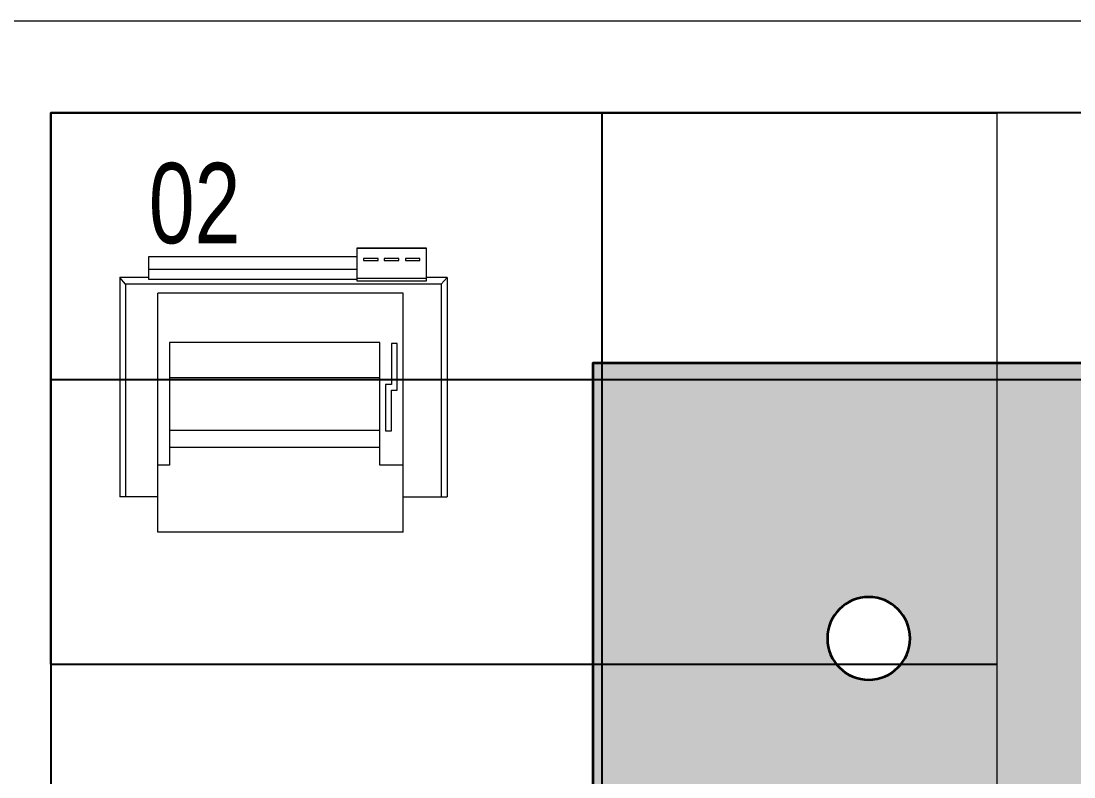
# Model space of a CAD drawing. Extents: x -12260 to 184725, y -29287 to 19916.
# Drawn here: x 38543 to 39690, y -3533 to -2710 of the extents above; entities that cross this region are included whole.
import ezdxf
from ezdxf import colors
from ezdxf.entities.mleader import LeaderData, LeaderLine
from ezdxf.enums import TextEntityAlignment as Align
from ezdxf.math import Vec2, Vec3

# ---------------------------------------------------------------- set-up
doc = ezdxf.new("R2010")
doc.units = 0
doc.header["$LTSCALE"] = 0.25
doc.linetypes.add('DASHDOT', pattern=[25.4, 12.7, -6.35, 0, -6.35])
for name, color, linetype, lineweight in [('01-First Floor-FUR$0$72_EGR_EQP_TAG', 142, 'Continuous', 5), ('01-First Floor-FUR$0$LOADING', 253, 'Continuous', 5), ('01-First Floor-FUR$0$Walls', 251, 'Continuous', 5), ('E-LITE-CIRC-NUMB', 6, 'Continuous', 25), ('E-LITE-CLNG', 150, 'Continuous', 35), ('E-LITE-CLNG-CNDT', 6, 'DASHDOT', 35), ('E-LITE-CTRL', 6, 'Continuous', 25), ('E-LITE-IDEN', 6, 'Continuous', 25), ('E-LITE-TEXT', 6, 'Continuous', 25)]:
    doc.layers.add(name, color=color, linetype=linetype, lineweight=lineweight)
doc.layers.add('01-First Floor-FUR$0$FALSE CEILING', color=251, linetype='Continuous')
doc.styles.add('01-First Floor-FUR$0$X3G_ENTITY_257CFD', font='swisscl.ttf', dxfattribs={"height": 200})
doc.styles.add('DC_Elc_Romans', font='elc_romans.shx', dxfattribs={"width": 0.7})
doc.styles.add('DC_SIMPLEX', font='SIMPLEX.shx', dxfattribs={"width": 0.7})

# ---------------------------------------------------------------- blocks, each defined once
blk = doc.blocks.new('*U215')
h = blk.add_hatch(color=254)
h.dxf.hatch_style = 1
h.paths.add_polyline_path([(-300, 300), (-300, -300), (300, -300), (300, 300)])
edge = h.paths.add_edge_path(flags=16)
edge.add_arc((0, 0), 45, 0, 360)
blk.add_lwpolyline([(-300, 300), (-300, -300), (300, -300), (300, 300)], close=True)
blk.add_circle((0, 0), 45)
at = {"layer": 'E-LITE-CIRC-NUMB', "style": 'DC_SIMPLEX', "width": 0.7, "flags": 8}
blk.add_attdef('CIRCUIT', text='', height=200, rotation=0, dxfattribs=at).set_placement((-473.9, 300), align=Align.RIGHT)
at = {"layer": 'E-LITE-CTRL', "style": 'DC_SIMPLEX', "width": 0.7, "flags": 8}
blk.add_attdef('CONTROL', (1118.9, -935), '', height=200, rotation=360, dxfattribs=at)
at = {"layer": 'E-LITE-IDEN', "style": 'DC_SIMPLEX', "width": 0.7, "flags": 8}
blk.add_attdef('TYPE', (460.4, 457.6), '', height=200, rotation=360, dxfattribs=at)
blk = doc.blocks.new('DC_Arrow-ArrowEllipse')
at = {"color": 0}
blk.add_ellipse((0, 0), major_axis=(0.4, 0), ratio=0.4, dxfattribs=at)
at = {"color": 0, "ltscale": 0.5}
blk.add_solid([(-1.4, 0.1667), (-0.4, 0), (-1.4, -0.1667)], dxfattribs=at)
blk = doc.blocks.new('01-First Floor-FUR$0$ITPPLT2C-P')
at = {"color": 0}
for p, q in [((0.0229, 0.0318), (0.2618, 0.0318)), ((0.0304, 0.0256), (0.0229, 0.0318)), ((0.0229, 0), (0.0229, 0.0318)), ((0.0304, -0.3182), (0.0304, 0.0256)), ((0.0304, 0.0256), (0.2618, 0.0256)), ((0.2618, -0.0096), (0.2618, 0.0318)), ((0, 0), (0, -0.2262)), ((0.0252, 0), (0, 0)), ((0.0139, 0), (0.0139, -0.2262)), ((0.0252, 0), (0.0139, 0)), ((0.0252, -0.2262), (0.0252, 0)), ((0.0401, -0.2769), (0.0401, -0.0096)), ((0.3, -0.0096), (0.0401, -0.0096)), ((0.2274, -0.0222), (0.2274, -0.0096)), ((0.3, -0.2769), (0.3, -0.0096)), ((0.0939, -0.2515), (0.0939, -0.0222)), ((0.0939, -0.0222), (0.2274, -0.0222)), ((0.1321, -0.2515), (0.1321, -0.0222)), ((0.1894, -0.2515), (0.1894, -0.0222)), ((0.2082, -0.2515), (0.2082, -0.0222)), ((-0.0091, -0.2262), (0.0267, -0.2262)), ((-0.0091, -0.3023), (-0.0091, -0.2262)), ((-0.0087, -0.2262), (0.0236, -0.2262)), ((-0.0087, -0.3023), (-0.0087, -0.2262)), ((0, -0.2262), (0.0252, -0.2262)), ((0.0139, -0.2262), (0.0252, -0.2262)), ((0.0236, -0.2262), (0.0236, -0.3023)), ((0.0267, -0.2262), (0.0267, -0.3023)), ((0.0023, -0.2495), (0.0023, -0.2334)), ((0.0023, -0.2334), (0.0045, -0.2334)), ((0.0045, -0.2334), (0.0045, -0.2495)), ((0.0045, -0.2495), (0.0023, -0.2495)), ((0.2274, -0.2515), (0.0939, -0.2515)), ((0.2274, -0.2769), (0.2274, -0.2515)), ((0.0023, -0.2721), (0.0023, -0.2562)), ((0.0023, -0.2562), (0.0045, -0.2562)), ((0.0045, -0.2562), (0.0045, -0.2721)), ((0.1395, -0.2575), (0.19, -0.2575)), ((0.1395, -0.2641), (0.1395, -0.2575)), ((0.19, -0.2575), (0.19, -0.2641)), ((0.0045, -0.2721), (0.0023, -0.2721)), ((0.0947, -0.2701), (0.0947, -0.2641)), ((0.0947, -0.2641), (0.1395, -0.2641)), ((0.1457, -0.2701), (0.0947, -0.2701)), ((0.19, -0.2641), (0.1457, -0.2641)), ((0.1457, -0.2641), (0.1457, -0.2701)), ((0.0023, -0.295), (0.0023, -0.2793)), ((0.0023, -0.2793), (0.0045, -0.2793)), ((0.0045, -0.2793), (0.0045, -0.295)), ((0.3, -0.2769), (0.0401, -0.2769)), ((0.2618, -0.2769), (0.2618, -0.3246)), ((0.0045, -0.295), (0.0023, -0.295)), ((0.0267, -0.3023), (-0.0091, -0.3023)), ((0.0236, -0.3023), (-0.0087, -0.3023)), ((0.0229, -0.3246), (0.0229, -0.3023)), ((0.0304, -0.3182), (0.0229, -0.3246)), ((0.0304, -0.3182), (0.2618, -0.3182)), ((0.0229, -0.3246), (0.2618, -0.3246))]:
    blk.add_line(p, q, dxfattribs=at)
blk = doc.blocks.new('01-First Floor-FUR$0$GF21043-P')
at = {"color": 0}
for p, q in [((0.8, 0), (0.8, 0.75)), ((-0.8, 0), (0.8, 0))]:
    blk.add_line(p, q, dxfattribs=at)
blk = doc.blocks.new('01-First Floor-FUR')
at = {"layer": '01-First Floor-FUR$0$FALSE CEILING', "linetype": 'Continuous'}
for p, q in [((39176, -6100), (39176, -2810)), ((38576, -3100), (42776, -3100))]:
    blk.add_line(p, q, dxfattribs=at)
at = {"layer": '01-First Floor-FUR$0$FALSE CEILING'}
blk.add_line((38576, -3410, -0.1), (39606, -3410, -0.1), dxfattribs=at)
at = {"layer": '01-First Floor-FUR$0$FALSE CEILING', "elevation": -0.1}
blk.add_lwpolyline([(38576, -3410), (38576, -2810), (39606, -2810)], dxfattribs=at)
at = {"layer": '01-First Floor-FUR$0$FALSE CEILING'}
blk.add_lwpolyline([(38576, -6100), (42776, -6100), (42776, -2810), (38576, -2810)], close=True, dxfattribs=at)
at = {"layer": '01-First Floor-FUR$0$LOADING'}
blk.add_line((38576, -3410, -0.1), (39606, -3410, -0.1), dxfattribs=at)
at = {"layer": '01-First Floor-FUR$0$LOADING', "elevation": -0.1}
blk.add_lwpolyline([(38576, -3410), (38576, -2810), (39606, -2810)], dxfattribs=at)
at = {"layer": '01-First Floor-FUR$0$Walls'}
for p, q in [((42876, -2710), (34876, -2710)), ((38576, -2810), (38576, -6100)), ((38576, -2810), (42776, -2810))]:
    blk.add_line(p, q, dxfattribs=at)
at = {"layer": '01-First Floor-FUR$0$LOADING', "extrusion": (1.19929e-18, 8.17187e-07, 1), "xscale": -1000.000000000003, "yscale": 1000.000000000003, "zscale": 1000.000000000003, "rotation": 270}
blk.add_blockref('01-First Floor-FUR$0$GF21043-P', (39606, -3610, -0.1), dxfattribs=at)
at = {"layer": '01-First Floor-FUR$0$LOADING', "extrusion": (-8.17187e-07, 1.1992e-18, -1), "xscale": 1000.000000000003, "yscale": 1000.000000000003, "zscale": 1000.000000000003, "rotation": 269.9999999932569}
blk.add_blockref('01-First Floor-FUR$0$ITPPLT2C-P', (-38682.7, -2966.1, 0.1), dxfattribs=at)
at = {"layer": '01-First Floor-FUR$0$72_EGR_EQP_TAG', "insert": (38732.4, -2864.4, -0.1), "char_height": 87.47, "attachment_point": 2, "style": '01-First Floor-FUR$0$X3G_ENTITY_257CFD'}
blk.add_mtext('02', dxfattribs=at)

msp = doc.modelspace()

# ---------------------------------------------------------------- block references
at = {"layer": 'E-LITE-CLNG'}
ref = msp.add_blockref('*U215', (39466.2, -3381.9, -0.1), dxfattribs=dict(at, xscale=-1))
ref.add_attrib('TYPE', 'LD1', (39859.7, -3077.4, -0.1), dxfattribs={"layer": 'E-LITE-IDEN', "height": 200, "rotation": 0, "style": 'DC_SIMPLEX', "width": 0.7, "flags": 8})
at = {"layer": 'E-LITE-CLNG-CNDT'}
msp.add_blockref('01-First Floor-FUR', (0, 0), dxfattribs=at)

# ---------------------------------------------------------------- leaders
at = {"layer": 'E-LITE-TEXT'}
ml = msp.add_multileader_mtext('Standard', dxfattribs=at)
ml.set_content('U10 TO U20 DOWN TO GF ', color=256, style='DC_Elc_Romans')
ml.set_leader_properties(color=45)
ml.set_arrow_properties(name='DC_Arrow-ArrowEllipse')
ml.build(insert=Vec2(0, 0))
ml.multileader.update_dxf_attribs({"dogleg_length": 2, "arrow_head_size": 200, "scale": 100})
ctx = ml.context
ctx.base_point, ctx.scale, ctx.char_height, ctx.arrow_head_size, ctx.landing_gap_size, ctx.plane_origin = Vec3(24592.7, -3168.3), 100, 200, 200, 200, Vec3(8849.4, -2456)
notes = []
notes.append((ctx, [(0, (1, 1, 0), (24392.7, -3168.3), (1, 0), 200, [(0, [(24016.2, -4128)], 0, [])])]))
ctx.mtext.insert, ctx.mtext.width, ctx.mtext.flow_direction = Vec3(24792.7, -3068.3), 1599.322, 5
for ctx, leaders in notes:
    for number, flags, end, landing, length, lines in leaders:
        leader = LeaderData()
        leader.index, (leader.has_last_leader_line, leader.has_dogleg_vector, leader.attachment_direction) = number, flags
        leader.last_leader_point, leader.dogleg_vector, leader.dogleg_length = Vec3(end), Vec3(landing), length
        for number, points, colour, breaks in lines:
            line = LeaderLine()
            line.index, line.vertices, line.color, line.breaks = number, Vec3.list(points), colors.encode_raw_color(colour), breaks
            leader.lines.append(line)
        ctx.leaders.append(leader)

doc.saveas('drawing.dxf')
